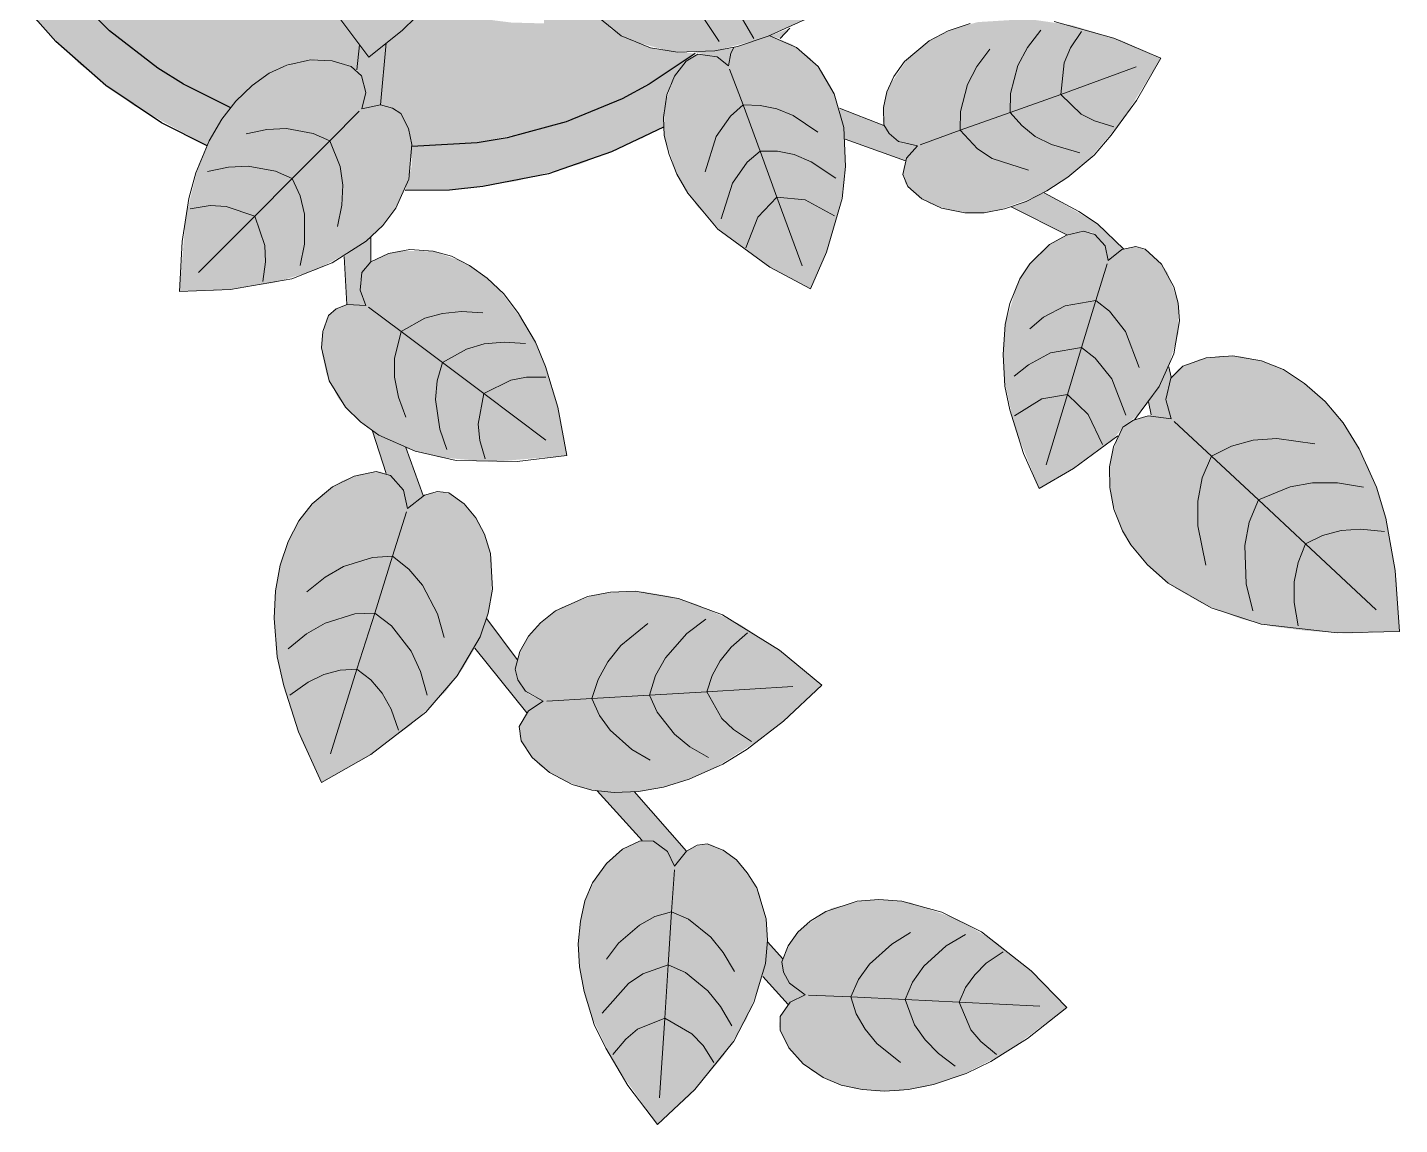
# Model space of a CAD drawing. Header units: centimetres. Extents: x 0 to 879, y -664 to 265.
# Drawn here: x 311.23 to 342.17, y -607.12 to -582.37 of the extents above; entities that cross this region are included whole.
import ezdxf

# ---------------------------------------------------------------- set-up
doc = ezdxf.new("R2010")
doc.units = ezdxf.units.CM
for name, color, linetype, lineweight, true_color in [('VEG-HOJAS', 117, 'Continuous', 18, 0x2e5e38), ('VEG-MACETA', 25, 'Continuous', 25, 0x745440), ('VEG-NERVIOS', 115, 'Continuous', 9, 0x528c5c)]:
    doc.layers.add(name, color=color, linetype=linetype, lineweight=lineweight, true_color=true_color)
doc.layers.add('VEG-RELLENO', color=253, linetype='Continuous', true_color=0x96c896)

# ---------------------------------------------------------------- blocks, each defined once
blk = doc.blocks.new('VEG_Pothos_colgante_PLANTA')
at = {"layer": 'VEG-RELLENO', "true_color": 0xe08e66}
h = blk.add_hatch(color=11, dxfattribs=at)
h.dxf.hatch_style = 1
h.paths.add_polyline_path([(10.89, -3.7), (10.31, -5.09), (9.96, -5.75), (8.99, -7.16), (8.43, -6.26), (8.98, -5.44), (9.32, -5.62), (9.45, -5.6), (9.55, -5.49), (9.53, -5.27), (9.2, -5.06), (9.7, -4.02), (10.08, -2.92), (11.1, -3.02)])
h.paths.add_polyline_path([(8.2, -8.06), (7.97, -8), (8.42, -7.83)])
h.paths.add_polyline_path([(5.09, -10.31), (3.7, -10.89), (2.24, -11.28), (0.75, -11.48), (-0.25, -11.49), (-0.11, -10.96), (-0.1, -10.5), (1.37, -10.41), (2.05, -10.3), (3.38, -9.94), (4.64, -9.42), (5.25, -9.09), (6.29, -8.4), (5.95, -8.72), (5.72, -9.11), (5.59, -9.58), (5.57, -10.06)])
h.paths.add_polyline_path([(-4.72, -10.48), (-6.39, -9.56), (-7.58, -8.65), (-8.65, -7.58), (-9.56, -6.39), (-9.96, -5.75), (-10.62, -4.4), (-10.89, -3.7), (-11.22, -2.51), (-10.89, -2.43), (-10.66, -2.31), (-10.53, -2.13), (-10.45, -1.89), (-10.32, -1.89), (-9.94, -3.38), (-9.7, -4.02), (-9.2, -5.06), (-9.53, -5.27), (-9.57, -5.39), (-9.54, -5.51), (-9.45, -5.6), (-9.32, -5.62), (-8.98, -5.44), (-8.33, -6.39), (-7.89, -6.92), (-6.92, -7.89), (-5.83, -8.73), (-5.25, -9.09), (-4.2, -9.62)])
h.paths.add_polyline_path([(-11.29, 2.15), (-11.11, 2.98), (-10.7, 4.2), (-9.87, 3.56), (-10.14, 2.72), (-10.37, 1.6)])
h.paths.add_polyline_path([(-8.59, 7.64), (-7.58, 8.65), (-6.39, 9.56), (-5.75, 9.96), (-4.53, 10.56), (-4.29, 10.18), (-4.08, 10.08), (-3.82, 10.05), (-3.75, 9.8), (-5.25, 9.09), (-6.39, 8.33), (-7.42, 7.42), (-8.41, 6.28), (-8.44, 6.91)])
h.paths.add_polyline_path([(0, 11.5), (1.5, 11.4), (2.98, 11.11), (3.7, 10.89), (5.09, 10.31), (5.87, 9.88), (6.12, 9.66), (5.7, 8.82), (4.64, 9.42), (3.38, 9.94), (2.05, 10.3), (1.37, 10.41), (0.22, 10.49), (0.21, 10.86), (0.06, 11.01), (-0.08, 11), (-0.19, 10.9), (-0.22, 10.49), (-0.51, 10.48)])
h.paths.add_polyline_path([(7.75, 8.49), (8.65, 7.58), (9.56, 6.39), (10.31, 5.09), (10.62, 4.4), (11.07, 3.12), (10.9, 2.39), (10.95, 1.76), (11.16, 1.23), (11.44, 0.89), (11.07, 0.8), (10.44, 1.08), (10.3, 2.05), (9.94, 3.38), (9.7, 4.02), (9.09, 5.25), (8.73, 5.83), (7.89, 6.92), (6.92, 7.89), (6.19, 8.47), (6.4, 8.88), (6.66, 8.67), (7.01, 8.53), (7.42, 8.47)])
at = {"layer": 'VEG-RELLENO', "true_color": 0x7a5e4a}
h = blk.add_hatch(color=35, dxfattribs=at)
h.dxf.hatch_style = 1
h.paths.add_polyline_path([(10.08, -2.92), (9.7, -4.02), (9.2, -5.06), (6.89, -3.73), (6.65, -2.95), (7.18, -2.69), (6.74, -1.78), (6.26, -1.01), (6.88, -0.78), (7.34, -0.41), (8.08, -0.35), (8, -0.68), (8, -1.01), (8.07, -1.34), (8.27, -1.77), (8.59, -2.17), (9.05, -2.52), (9.45, -2.72)])
h.paths.add_polyline_path([(8.98, -5.44), (8.43, -6.26), (7.81, -5.5), (7.15, -4.95), (7.04, -4.32)])
h.paths.add_polyline_path([(5.83, -8.73), (4.64, -9.42), (4.02, -9.7), (2.72, -10.14), (1.37, -10.41), (-0.1, -10.5), (-0.18, -10.09), (-0.3, -9.81), (-0.48, -9.66), (-0.81, -9.56), (-0.68, -8.16), (0.31, -7.26), (0.82, -7.46), (1.43, -7.61), (2.14, -7.7), (2.88, -7.72), (2.85, -6.96), (2.66, -5.92), (2.46, -5.35), (2.17, -4.79), (3.33, -5.18), (3.95, -6.04), (3.72, -6.29), (3.67, -6.51), (3.77, -7.01), (3.98, -7.41), (4.4, -7.86), (4.87, -8.12), (5.43, -8.31), (6.29, -8.4)])
h.paths.add_polyline_path([(-4.64, -9.42), (-5.83, -8.73), (-6.92, -7.89), (-7.89, -6.92), (-8.33, -6.39), (-8.98, -5.44), (-8.35, -5.07), (-8.24, -5.68), (-7.23, -5.42), (-5.88, -4.86), (-5.15, -4.35), (-4.69, -3.88), (-4.28, -3.22), (-4.1, -2.62), (-2.24, -1.55), (-2.7, -2.12), (-2.97, -2.77), (-3.11, -3.55), (-3.09, -4.38), (-2.9, -5.27), (-2.57, -6.15), (-1.88, -7.38), (-1.28, -8.2), (-1.34, -8.77), (-1.56, -8.65), (-1.9, -8.56), (-2.27, -8.53), (-2.65, -8.59), (-3.05, -8.71), (-3.44, -8.92), (-3.82, -9.22), (-4.2, -9.62)])
h.paths.add_polyline_path([(-9.2, -5.06), (-9.94, -3.38), (-10.32, -1.89), (-7.96, -1.75), (-8.21, -2.36), (-8.37, -3.05), (-8.43, -3.77), (-8.4, -4.6)])
h.paths.add_polyline_path([(-10.3, 2.05), (-9.87, 3.56), (-9.03, 3), (-9.43, 2.69), (-9.73, 2.35), (-10.26, 1.5), (-10.37, 1.6)])
h.paths.add_polyline_path([(-9.63, 4.17), (-9.2, 4.44), (-8.87, 4.81), (-8.55, 5.44), (-8.41, 6.28), (-7.42, 7.42), (-6.92, 7.89), (-5.83, 8.73), (-4.64, 9.42), (-3.75, 9.8), (-3.05, 7.59), (-3.52, 7.65), (-4.14, 7.66), (-5.49, 7.38), (-6.21, 7.12), (-6.04, 6.72), (-5.69, 6.04), (-5.25, 5.36), (-4.83, 4.9), (-4.36, 4.52), (-3.75, 4.21), (-3.03, 4.08), (-2.39, 4.19), (-2.13, 4.33), (-1.85, 4.56), (-1.33, 3.28), (-1.14, 3.15), (-0.91, 3.19), (-0.79, 3.35), (-0.79, 3.53), (-1.57, 5.45), (-1.42, 5.58), (-1.34, 5.74), (-1.35, 6.07), (-1.42, 6.35), (-1.61, 6.71), (-1.83, 6.97), (-2.32, 7.32), (-2.95, 9.23), (-2.37, 9.2), (-1.75, 9.38), (-1.13, 9.77), (-0.51, 10.48), (-0.22, 10.49), (-0.22, 1.17), (-0.6, 1.04), (-0.85, 0.85), (-1.04, 0.6), (-1.16, 0.31), (-1.2, 0), (-1.12, -0.39), (-4.09, -2.11), (-4.21, -1.63), (-4.41, -1.27), (-3.11, -1.07), (-2.99, -0.95), (-2.96, -0.8), (-3, -0.66), (-3.1, -0.56), (-3.3, -0.52), (-5.34, -0.8), (-5.47, -0.56), (-5.64, -0.44), (-6.23, -0.39), (-6.89, -0.61), (-7.22, -0.82), (-7.5, -1.09), (-9.54, -1.27), (-9.33, -0.67), (-8.58, -0.64), (-7.95, -0.51), (-7.38, -0.3), (-6.8, 0.08), (-6.45, 0.45), (-6.22, 0.86), (-6.1, 1.26), (-6.11, 1.72), (-4.91, 1.28), (-4.67, 1.37), (-4.59, 1.58), (-4.64, 1.75), (-4.75, 1.84), (-6.76, 2.59), (-6.85, 2.94), (-7.2, 3.19), (-7.71, 3.33), (-8.36, 3.3), (-9.36, 3.93)])
h.paths.add_polyline_path([(0.22, 10.49), (2.05, 10.3), (3.38, 9.94), (4.64, 9.42), (5.7, 8.82), (4.88, 7.37), (4.63, 7.86), (4.34, 8.26), (3.6, 9.01), (2.38, 9.76), (1.45, 10.17), (1.18, 9.3), (0.99, 8.26), (0.95, 7.52), (1.02, 6.8), (1.19, 6.16), (1.55, 5.47), (1.92, 5.05), (2.44, 4.72), (1.58, 4.25), (0.98, 3.73), (0.58, 3.14), (0.34, 2.52), (0.28, 1.9), (0.41, 1.29), (0.61, 1.09), (0.91, 0.94), (1.45, 0.93), (1.26, 0.49), (1.28, -0.05), (1.21, -0.45), (1.12, -0.39), (1.2, 0), (1.16, 0.31), (1.04, 0.6), (0.85, 0.85), (0.6, 1.04), (0.22, 1.17)])
h.paths.add_polyline_path([(6.19, 8.47), (7.42, 7.42), (7.89, 6.92), (8.73, 5.83), (9.09, 5.25), (9.7, 4.02), (10.14, 2.72), (10.44, 1.08), (9.82, 1.16), (9.17, 1.02), (8.73, 0.7), (8.66, 0.32), (7.82, 0.22), (8.09, 0.8), (8.29, 1.47), (8.4, 2.41), (8.41, 3.3), (8.38, 3.8), (7.32, 3.71), (7.53, 4.83), (6.34, 5.06), (4.59, 5.16), (4.81, 5.39), (5, 5.78), (5.08, 6.55)])
h.paths.add_polyline_path([(0.86, -0.97), (0.06, -1.35), (-0.21, -1.7), (-0.36, -1.34), (-0.64, -1.09), (-0.97, -0.95), (-1.28, -0.99), (-0.9, -0.78), (-0.6, -1.04), (-0.31, -1.16), (0, -1.2), (0.31, -1.16), (0.6, -1.04), (0.9, -0.78), (0.99, -0.83)])
h.paths.add_polyline_path([(0.49, 0.49), (0.68, 0.18), (0.68, -0.14), (0.22, 0.13), (0.22, 0.66)])
h.paths.add_polyline_path([(-0.49, 0.49), (-0.22, 0.66), (-0.22, 0.13), (-0.68, -0.14), (-0.68, 0.18)])
h.paths.add_polyline_path([(-0.18, -0.68), (-0.46, -0.52), (0, -0.25), (0.46, -0.52), (0.18, -0.68)])
at = {"layer": 'VEG-RELLENO', "true_color": 0x73ac6b}
h = blk.add_hatch(color=73, dxfattribs=at)
h.dxf.hatch_style = 1
h.paths.add_polyline_path([(-1.07, -8.48), (-1.77, -7.55), (-2.23, -6.8), (-2.57, -6.15), (-2.83, -5.49), (-3.05, -4.6), (-3.12, -3.96), (-3.09, -3.35), (-2.97, -2.77), (-2.7, -2.12), (-2.29, -1.6), (-1.28, -0.99), (-0.97, -0.95), (-0.64, -1.09), (-0.36, -1.34), (-0.21, -1.7), (0.12, -1.31), (0.5, -1.16), (0.77, -1.18), (1.2, -1.44), (1.52, -1.74), (1.77, -2.11), (1.98, -2.56), (2.07, -2.88), (2.13, -3.42), (2.1, -4), (1.98, -4.6), (1.75, -5.21), (1.45, -5.82), (1.07, -6.4), (0.6, -6.96), (-0.18, -7.75)])
h.paths.add_polyline_path([(0.48, -3.35), (0.05, -4.14), (-0.24, -4.97), (-0.44, -5.83), (-0.49, -6.73), (-0.06, -5.94), (0.23, -5.11), (0.42, -4.25)], flags=0)
at = {"layer": 'VEG-RELLENO', "true_color": 0x63975c}
h = blk.add_hatch(color=83, dxfattribs=at)
h.dxf.hatch_style = 1
h.paths.add_polyline_path([(9.15, -7.46), (7.77, -8.07), (6.73, -8.34), (5.73, -8.35), (4.87, -8.12), (4.51, -7.93), (4.21, -7.69), (3.92, -7.31), (3.74, -6.91), (3.67, -6.51), (3.75, -6.23), (4.02, -5.99), (4.34, -5.91), (4.12, -5.66), (4.05, -5.3), (5.09, -5.34), (6.18, -5.28), (7.18, -5.12), (7.15, -4.95), (7.93, -5.62), (8.66, -6.59)])
h.paths.add_polyline_path([(5.49, -6.07), (6.15, -6.19), (6.8, -6.21), (7.45, -6.16), (8.09, -6), (7.44, -5.87), (6.79, -5.85), (6.14, -5.9)], flags=0)
at = {"layer": 'VEG-RELLENO', "true_color": 0x87a96a}
h = blk.add_hatch(color=63, dxfattribs=at)
h.dxf.hatch_style = 1
h.paths.add_polyline_path([(7.15, -8.28), (7.04, -8.68), (6.78, -8.47), (6.26, -8.37)])
h.paths.add_polyline_path([(9.54, -9.63), (10.54, -10.02), (10.66, -10.2), (10.92, -10.41), (11.3, -10.48), (11.03, -10.82), (9.67, -10.33)])
h.paths.add_polyline_path([(14.16, -11.54), (15.36, -12.24), (15.95, -12.81), (15.6, -13.07), (15.53, -12.74), (15.25, -12.44), (15.04, -12.41), (14.67, -12.49), (13.41, -11.86)])
h.paths.add_polyline_path([(17.02, -15.7), (16.9, -16.2), (17.02, -16.64), (16.57, -16.55), (16.51, -16.26), (16.97, -15.47)])
h.paths.add_polyline_path([(3.95, -6.04), (3.62, -5.59), (3.33, -5.18), (4.05, -5.3), (4.12, -5.66), (4.34, -5.91)])
at = {"layer": 'VEG-RELLENO', "true_color": 0x689d60}
h = blk.add_hatch(color=83, dxfattribs=at)
h.dxf.hatch_style = 1
h.paths.add_polyline_path([(16.79, -8.5), (15.92, -9.91), (15.14, -10.82), (14.53, -11.3), (14.06, -11.59), (13.1, -11.94), (12.65, -12), (12.09, -11.95), (11.61, -11.8), (11.31, -11.62), (11.03, -11.34), (10.97, -11.13), (11.05, -10.76), (11.3, -10.48), (10.87, -10.38), (10.61, -10.14), (10.52, -9.93), (10.55, -9.5), (10.66, -9.14), (11.1, -8.48), (11.7, -8.03), (12.15, -7.83), (12.66, -7.69), (13.79, -7.62), (14.78, -7.76), (15.89, -8.1)])
h.paths.add_polyline_path([(12.5, -9.92), (13.26, -9.78), (13.97, -9.53), (14.65, -9.19), (15.27, -8.74), (14.52, -8.88), (13.81, -9.14), (13.13, -9.47)], flags=0)
at = {"layer": 'VEG-RELLENO', "true_color": 0x65995d}
h = blk.add_hatch(color=83, dxfattribs=at)
h.dxf.hatch_style = 1
h.paths.add_polyline_path([(8.89, -13.71), (7.97, -13.22), (6.94, -12.48), (6.32, -11.83), (5.87, -11.12), (5.59, -10.25), (5.59, -9.58), (5.82, -8.91), (6.01, -8.64), (6.28, -8.43), (6.48, -8.4), (6.73, -8.45), (7.04, -8.68), (7.09, -8.39), (7.16, -8.26), (7.97, -8), (8.04, -8.02), (8.47, -8.19), (8.87, -8.49), (9.14, -8.79), (9.36, -9.17), (9.57, -9.76), (9.66, -10.24), (9.68, -10.95), (9.63, -11.49), (9.3, -12.73)])
h.paths.add_polyline_path([(8.04, -9.61), (7.91, -10.3), (7.88, -10.99), (7.94, -11.68), (8.11, -12.37), (8.25, -11.67), (8.27, -10.98), (8.21, -10.3)], flags=0)
at = {"layer": 'VEG-RELLENO', "true_color": 0x87a96a}
h = blk.add_hatch(color=63, dxfattribs=at)
h.dxf.hatch_style = 1
h.paths.add_polyline_path([(-0.68, -8.16), (-0.81, -9.56), (-1.23, -9.65), (-1.14, -9.28), (-1.21, -8.96), (-1.34, -8.77), (-1.28, -8.2), (-1.07, -8.48)])
h.paths.add_polyline_path([(-1.03, -12.54), (-1.03, -13.1), (-1.2, -13.28), (-1.27, -13.55), (-1.26, -13.79), (-1.14, -14.08), (-1.57, -14.06), (-1.63, -12.98)])
h.paths.add_polyline_path([(-0.24, -17.29), (0.15, -18.37), (-0.2, -18.66), (-0.29, -18.25), (-0.52, -17.97), (-0.68, -17.87), (-0.99, -16.92)])
h.paths.add_polyline_path([(1.59, -21.15), (2.27, -22.07), (2.24, -22.38), (2.37, -22.66), (2.55, -22.86), (2.86, -23.01), (2.49, -23.27), (1.32, -21.81)])
h.paths.add_polyline_path([(4.91, -25.05), (6.09, -26.39), (5.82, -26.73), (5.62, -26.36), (5.35, -26.17), (5.09, -26.15), (4.08, -25.03)])
h.paths.add_polyline_path([(7.92, -28.44), (8.26, -28.82), (8.26, -29.05), (8.41, -29.37), (8.77, -29.63), (8.38, -29.85), (7.81, -29.22)])
at = {"layer": 'VEG-RELLENO', "true_color": 0x63975c}
h = blk.add_hatch(color=83, dxfattribs=at)
h.dxf.hatch_style = 1
h.paths.add_polyline_path([(-5.34, -13.77), (-5.2, -12.08), (-4.91, -10.9), (-4.58, -10.2), (-4.29, -9.74), (-3.95, -9.34), (-3.57, -9.01), (-3.19, -8.77), (-2.65, -8.59), (-2.15, -8.53), (-1.78, -8.58), (-1.39, -8.73), (-1.24, -8.9), (-1.14, -9.28), (-1.23, -9.65), (-0.81, -9.56), (-0.48, -9.66), (-0.3, -9.81), (-0.14, -10.21), (-0.09, -10.58), (-0.21, -11.36), (-0.55, -12.02), (-0.88, -12.4), (-1.27, -12.74), (-2.26, -13.28), (-3.21, -13.57), (-4.35, -13.74)])
h.paths.add_polyline_path([(-2.2, -10.54), (-2.81, -11.01), (-3.33, -11.56), (-3.77, -12.16), (-4.13, -12.84), (-3.52, -12.37), (-3, -11.83), (-2.56, -11.22)], flags=0)
at = {"layer": 'VEG-RELLENO', "true_color": 0xced696}
h = blk.add_hatch(color=71, dxfattribs=at)
h.dxf.hatch_style = 1
h.paths.add_polyline_path([(12.5, -9.92), (13.13, -9.47), (13.81, -9.14), (14.52, -8.88), (15.27, -8.74), (14.65, -9.19), (13.97, -9.53), (13.26, -9.78)])
h = blk.add_hatch(color=71, dxfattribs=at)
h.dxf.hatch_style = 1
h.paths.add_polyline_path([(8.11, -9.79), (8.27, -10.98), (8.25, -11.67), (8.11, -12.37), (7.94, -11.68), (7.88, -10.99), (7.91, -10.3), (8.04, -9.61)])
h = blk.add_hatch(color=71, dxfattribs=at)
h.dxf.hatch_style = 1
h.paths.add_polyline_path([(-2.2, -10.54), (-2.56, -11.22), (-3, -11.83), (-3.52, -12.37), (-4.13, -12.84), (-3.77, -12.16), (-3.33, -11.56), (-2.81, -11.01)])
at = {"layer": 'VEG-RELLENO', "true_color": 0x5e8f57}
h = blk.add_hatch(color=83, dxfattribs=at)
h.dxf.hatch_style = 1
h.paths.add_polyline_path([(14.04, -18.21), (13.48, -16.79), (13.25, -15.72), (13.23, -15.01), (13.28, -14.51), (13.55, -13.61), (13.75, -13.25), (14.09, -12.86), (14.46, -12.59), (14.76, -12.46), (15.12, -12.41), (15.3, -12.48), (15.53, -12.74), (15.6, -13.07), (15.91, -12.82), (16.22, -12.75), (16.43, -12.81), (16.73, -13.06), (16.94, -13.34), (17.18, -14.03), (17.18, -14.72), (16.91, -15.61), (16.34, -16.49), (15.93, -16.83), (15.68, -17.14), (14.82, -17.76)])
h.paths.add_polyline_path([(15.3, -14.26), (14.82, -14.78), (14.44, -15.36), (14.12, -15.97), (13.91, -16.65), (14.39, -16.13), (14.77, -15.55), (15.09, -14.93)], flags=0)
at = {"layer": 'VEG-RELLENO', "true_color": 0x6aa062}
h = blk.add_hatch(color=83, dxfattribs=at)
h.dxf.hatch_style = 1
h.paths.add_polyline_path([(3.39, -17.47), (1.71, -17.61), (0.52, -17.51), (-0.21, -17.31), (-0.7, -17.09), (-1.13, -16.82), (-1.49, -16.5), (-1.77, -16.16), (-2.02, -15.65), (-2.13, -15.16), (-2.12, -14.79), (-2.02, -14.38), (-1.87, -14.2), (-1.5, -14.04), (-1.14, -14.08), (-1.28, -13.68), (-1.23, -13.34), (-1.1, -13.16), (-0.74, -12.95), (-0.39, -12.85), (0.38, -12.86), (1.06, -13.1), (1.47, -13.36), (1.85, -13.7), (2.51, -14.58), (2.77, -15.08), (2.98, -15.65), (3.23, -16.53)])
h.paths.add_polyline_path([(0.08, -14.6), (0.52, -15.2), (1.03, -15.72), (1.61, -16.17), (2.26, -16.53), (1.82, -15.92), (1.31, -15.41), (0.73, -14.96)], flags=0)
at = {"layer": 'VEG-RELLENO', "true_color": 0xced696}
h = blk.add_hatch(color=71, dxfattribs=at)
h.dxf.hatch_style = 1
h.paths.add_polyline_path([(15.27, -14.45), (14.77, -15.55), (14.39, -16.13), (13.91, -16.65), (14.12, -15.97), (14.44, -15.36), (14.82, -14.78), (15.3, -14.26)])
h = blk.add_hatch(color=71, dxfattribs=at)
h.dxf.hatch_style = 1
h.paths.add_polyline_path([(0.08, -14.6), (0.73, -14.96), (1.31, -15.41), (1.82, -15.92), (2.26, -16.53), (1.61, -16.17), (1.03, -15.72), (0.52, -15.2)])
at = {"layer": 'VEG-RELLENO', "true_color": 0x6ca565}
h = blk.add_hatch(color=83, dxfattribs=at)
h.dxf.hatch_style = 1
h.paths.add_polyline_path([(22.17, -21.44), (20.96, -21.48), (20.06, -21.42), (19.29, -21.32), (18.59, -21.15), (17.71, -20.8), (17.13, -20.47), (16.63, -20.08), (16.22, -19.63), (15.92, -19.17), (15.69, -18.51), (15.62, -17.88), (15.69, -17.42), (15.87, -16.92), (16.08, -16.71), (16.57, -16.55), (17.02, -16.64), (16.9, -16.13), (17.01, -15.72), (17.19, -15.51), (17.66, -15.3), (18.11, -15.22), (18.57, -15.23), (19.06, -15.33), (19.39, -15.45), (19.87, -15.72), (20.34, -16.1), (20.77, -16.56), (21.15, -17.11), (21.47, -17.74), (21.73, -18.4), (21.91, -19.13), (22.1, -20.26)])
h.paths.add_polyline_path([(18.63, -17.26), (18.92, -18.15), (19.35, -18.95), (19.86, -19.7), (20.5, -20.37), (20.2, -19.49), (19.78, -18.69), (19.27, -17.94)], flags=0)
at = {"layer": 'VEG-RELLENO', "true_color": 0xced696}
h = blk.add_hatch(color=71, dxfattribs=at)
h.dxf.hatch_style = 1
h.paths.add_polyline_path([(18.63, -17.26), (19.27, -17.94), (19.78, -18.69), (20.2, -19.49), (20.5, -20.37), (19.86, -19.7), (19.35, -18.95), (18.92, -18.15)])
at = {"layer": 'VEG-RELLENO', "true_color": 0x6aa162}
h = blk.add_hatch(color=83, dxfattribs=at)
h.dxf.hatch_style = 1
h.paths.add_polyline_path([(-2.14, -24.84), (-2.6, -23.87), (-2.86, -23.1), (-3.05, -22.44), (-3.17, -21.79), (-3.2, -20.93), (-3.15, -20.32), (-3.02, -19.76), (-2.81, -19.24), (-2.56, -18.8), (-2.12, -18.34), (-1.66, -18.03), (-1.27, -17.89), (-0.82, -17.83), (-0.58, -17.92), (-0.29, -18.25), (-0.2, -18.66), (0.18, -18.36), (0.56, -18.28), (0.81, -18.35), (1.17, -18.66), (1.42, -18.99), (1.59, -19.38), (1.7, -19.83), (1.7, -20.66), (1.57, -21.2), (1.36, -21.74), (1.05, -22.27), (0.66, -22.79), (-0.14, -23.56), (-1.18, -24.31)])
h.paths.add_polyline_path([(-0.66, -20.06), (-1.22, -20.7), (-1.67, -21.41), (-2.03, -22.16), (-2.27, -22.98), (-1.7, -22.34), (-1.26, -21.63), (-0.9, -20.88)], flags=0)
at = {"layer": 'VEG-RELLENO', "true_color": 0xced696}
h = blk.add_hatch(color=71, dxfattribs=at)
h.dxf.hatch_style = 1
h.paths.add_polyline_path([(-0.66, -20.06), (-0.9, -20.88), (-1.26, -21.63), (-1.7, -22.34), (-2.27, -22.98), (-2.03, -22.16), (-1.67, -21.41), (-1.22, -20.7)])
at = {"layer": 'VEG-RELLENO', "true_color": 0x61935a}
h = blk.add_hatch(color=83, dxfattribs=at)
h.dxf.hatch_style = 1
h.paths.add_polyline_path([(9.14, -22.65), (8.41, -23.35), (7.81, -23.83), (6.72, -24.52), (5.95, -24.84), (5.38, -24.99), (4.82, -25.06), (4.28, -25.06), (3.8, -24.98), (3.24, -24.76), (2.79, -24.47), (2.53, -24.18), (2.33, -23.81), (2.32, -23.58), (2.53, -23.23), (2.86, -23.01), (2.46, -22.78), (2.26, -22.46), (2.23, -22.21), (2.39, -21.77), (2.61, -21.43), (2.9, -21.15), (3.27, -20.89), (4.02, -20.61), (4.56, -20.54), (5.12, -20.54), (5.71, -20.64), (6.31, -20.82), (7.29, -21.27), (8.33, -21.96)])
h.paths.add_polyline_path([(4.28, -22.76), (5.1, -22.82), (5.91, -22.75), (6.71, -22.59), (7.49, -22.3), (6.66, -22.24), (5.85, -22.3), (5.05, -22.46)], flags=0)
at = {"layer": 'VEG-RELLENO', "true_color": 0xced696}
h = blk.add_hatch(color=71, dxfattribs=at)
h.dxf.hatch_style = 1
h.paths.add_polyline_path([(4.28, -22.76), (5.05, -22.46), (5.85, -22.3), (6.66, -22.24), (7.49, -22.3), (6.71, -22.59), (5.91, -22.75), (5.1, -22.82)])
at = {"layer": 'VEG-RELLENO', "true_color": 0x5f9058}
h = blk.add_hatch(color=83, dxfattribs=at)
h.dxf.hatch_style = 1
h.paths.add_polyline_path([(5.44, -32.56), (4.47, -31.2), (3.95, -30.12), (3.74, -29.37), (3.66, -28.83), (3.66, -28.3), (3.72, -27.81), (3.85, -27.37), (4.12, -26.87), (4.46, -26.5), (4.75, -26.29), (5.13, -26.14), (5.35, -26.17), (5.66, -26.4), (5.82, -26.73), (6.09, -26.39), (6.4, -26.24), (6.64, -26.24), (7.02, -26.44), (7.31, -26.68), (7.74, -27.35), (7.91, -28.08), (7.91, -28.58), (7.84, -29.1), (7.45, -30.17), (6.92, -31.02), (6.17, -31.9)])
h.paths.add_polyline_path([(5.91, -28.07), (5.59, -28.77), (5.39, -29.5), (5.28, -30.24), (5.29, -31.02), (5.61, -30.31), (5.8, -29.58), (5.92, -28.84)], flags=0)
at = {"layer": 'VEG-RELLENO', "true_color": 0x6ba364}
h = blk.add_hatch(color=83, dxfattribs=at)
h.dxf.hatch_style = 1
h.paths.add_polyline_path([(14.67, -29.92), (13.31, -30.93), (12.22, -31.48), (11.47, -31.71), (10.92, -31.8), (10.39, -31.81), (9.88, -31.75), (9.44, -31.62), (8.93, -31.36), (8.55, -31.02), (8.33, -30.72), (8.18, -30.35), (8.2, -30.12), (8.43, -29.8), (8.77, -29.63), (8.41, -29.37), (8.26, -29.05), (8.26, -28.81), (8.45, -28.43), (8.69, -28.13), (9.36, -27.68), (10.1, -27.5), (10.6, -27.49), (11.13, -27.55), (12.21, -27.93), (13.08, -28.45), (13.98, -29.2)])
h.paths.add_polyline_path([(10.14, -28.92), (10.92, -29.04), (11.68, -29.04), (12.44, -28.95), (13.19, -28.74), (12.42, -28.62), (11.65, -28.62), (10.9, -28.7)], flags=0)
at = {"layer": 'VEG-RELLENO', "true_color": 0xced696}
h = blk.add_hatch(color=71, dxfattribs=at)
h.dxf.hatch_style = 1
h.paths.add_polyline_path([(5.91, -28.07), (5.92, -28.84), (5.8, -29.58), (5.61, -30.31), (5.29, -31.02), (5.28, -30.24), (5.39, -29.5), (5.59, -28.77)])
h = blk.add_hatch(color=71, dxfattribs=at)
h.dxf.hatch_style = 1
h.paths.add_polyline_path([(10.14, -28.92), (10.9, -28.7), (11.65, -28.62), (12.42, -28.62), (13.19, -28.74), (12.44, -28.95), (11.68, -29.04), (10.92, -29.04)])
at = {"layer": 'VEG-HOJAS'}
for points in [[(0.27, -7.3), (-0.31, -7.87), (-1.07, -8.48), (-1.77, -7.55)], [(7.15, -4.95), (7.69, -5.38), (8.16, -5.9), (8.74, -6.71), (9.15, -7.46), (7.93, -8.01), (7.24, -8.24), (6.73, -8.34), (5.89, -8.37), (5.28, -8.27), (4.62, -8), (4.13, -7.6), (3.81, -7.12), (3.67, -6.51), (3.72, -6.29), (3.88, -6.09), (4.06, -5.97), (4.34, -5.91), (4.12, -5.66), (4.05, -5.3)], [(14.38, -7.68), (15.73, -8.05), (16.79, -8.5), (16.24, -9.46), (15.67, -10.24), (15.28, -10.69), (14.69, -11.19), (14.22, -11.5), (13.75, -11.74), (13.26, -11.9), (12.8, -11.99), (12.37, -11.99), (11.84, -11.89), (11.4, -11.68), (11.08, -11.4), (10.97, -11.13), (11.05, -10.76), (11.3, -10.48), (10.87, -10.38), (10.66, -10.2), (10.54, -10.01), (10.53, -9.62), (10.61, -9.26), (10.77, -8.92), (11.01, -8.58), (11.56, -8.11), (11.99, -7.89), (12.49, -7.72)], [(7.97, -8), (8.57, -8.26), (9.06, -8.69), (9.42, -9.31), (9.64, -10.07), (9.68, -10.95), (9.6, -11.67), (9.25, -12.88), (8.89, -13.71), (7.97, -13.22), (6.8, -12.36), (6.12, -11.55), (5.87, -11.12), (5.7, -10.68), (5.59, -10.25), (5.57, -9.84), (5.65, -9.33), (5.82, -8.91), (6.08, -8.57), (6.35, -8.41), (6.78, -8.47), (7.04, -8.68), (7.09, -8.39), (7.16, -8.26)], [(-1.34, -8.77), (-1.28, -8.2)], [(-0.68, -8.16), (-0.81, -9.56)], [(9.54, -9.63), (10.54, -10.02)], [(11.03, -10.82), (9.67, -10.33)], [(14.16, -11.54), (14.94, -11.96), (15.36, -12.24), (15.95, -12.81)], [(14.67, -12.49), (13.41, -11.86)], [(-1.03, -12.54), (-1.03, -13.1)], [(15.82, -17.02), (14.82, -17.76), (14.04, -18.21), (13.69, -17.42), (13.38, -16.44), (13.27, -15.9), (13.23, -15.19), (13.28, -14.51), (13.38, -14.04), (13.61, -13.48), (13.83, -13.14), (14.28, -12.71), (14.66, -12.5), (15.04, -12.41), (15.3, -12.48), (15.53, -12.74), (15.6, -13.07), (15.91, -12.82), (16.22, -12.75), (16.43, -12.81), (16.8, -13.15), (17.08, -13.66), (17.18, -14.03), (17.21, -14.43), (17.08, -15.17), (16.75, -15.91), (16.19, -16.66)], [(-1.57, -14.06), (-1.63, -12.98)], [(16.97, -15.47), (17.02, -15.7)], [(16.57, -16.55), (16.51, -16.26)], [(-0.68, -17.87), (-0.99, -16.92)], [(-0.24, -17.29), (0.15, -18.37)], [(1.59, -21.15), (2.27, -22.07)], [(2.49, -23.27), (1.32, -21.81)], [(5.09, -26.15), (4.08, -25.03)], [(4.91, -25.05), (6.09, -26.39)], [(7.92, -28.44), (8.26, -28.82)], [(8.38, -29.85), (7.81, -29.22)]]:
    blk.add_lwpolyline(points, dxfattribs=at)
for points in [[(-5.34, -13.77), (-5.28, -12.64), (-5.13, -11.67), (-4.97, -11.09), (-4.67, -10.37), (-4.39, -9.88), (-4.07, -9.47), (-3.7, -9.12), (-3.32, -8.84), (-2.92, -8.66), (-2.39, -8.54), (-1.9, -8.56), (-1.47, -8.69), (-1.24, -8.9), (-1.14, -9.28), (-1.23, -9.65), (-0.81, -9.56), (-0.54, -9.63), (-0.35, -9.75), (-0.18, -10.09), (-0.1, -10.45), (-0.17, -11.23), (-0.46, -11.89), (-0.76, -12.28), (-1.13, -12.63), (-1.9, -13.12), (-2.81, -13.48), (-4.19, -13.72)], [(3.39, -17.47), (2.27, -17.6), (0.9, -17.58), (-0.03, -17.37), (-0.85, -17.01), (-1.26, -16.71), (-1.6, -16.38), (-1.97, -15.78), (-2.14, -15.04), (-2.11, -14.67), (-1.98, -14.31), (-1.81, -14.16), (-1.56, -14.06), (-1.14, -14.08), (-1.27, -13.74), (-1.23, -13.34), (-1.03, -13.1), (-0.63, -12.91), (-0.15, -12.82), (0.38, -12.86), (0.79, -12.97), (1.2, -13.18), (1.6, -13.47), (1.97, -13.82), (2.3, -14.26), (2.69, -14.91), (2.91, -15.46), (3.19, -16.38)], [(22.17, -21.44), (20.76, -21.47), (19.05, -21.27), (17.92, -20.9), (16.95, -20.35), (16.49, -19.93), (16.11, -19.48), (15.92, -19.17), (15.73, -18.68), (15.64, -18.19), (15.63, -17.72), (15.72, -17.27), (15.93, -16.83), (16.17, -16.67), (16.5, -16.57), (17.02, -16.64), (16.9, -16.2), (17.01, -15.72), (17.28, -15.45), (17.81, -15.26), (18.41, -15.22), (19.06, -15.33), (19.55, -15.53), (20.03, -15.84), (20.49, -16.25), (20.9, -16.73), (21.26, -17.32), (21.65, -18.18), (21.86, -18.88), (22.07, -20.06)], [(-2.14, -24.84), (-2.66, -23.7), (-2.99, -22.66), (-3.14, -22.01), (-3.21, -21.14), (-3.18, -20.52), (-3.07, -19.94), (-2.89, -19.41), (-2.65, -18.94), (-2.35, -18.56), (-1.89, -18.17), (-1.4, -17.93), (-0.91, -17.83), (-0.58, -17.92), (-0.29, -18.25), (-0.2, -18.66), (0.18, -18.36), (0.48, -18.28), (0.73, -18.31), (1.08, -18.56), (1.34, -18.87), (1.54, -19.24), (1.67, -19.68), (1.72, -20.48), (1.62, -21.02), (1.44, -21.56), (0.92, -22.44), (0.21, -23.26), (-1.03, -24.21)], [(9.14, -22.65), (8.28, -23.46), (7.46, -24.09), (6.91, -24.43), (6.15, -24.77), (5.57, -24.95), (5.01, -25.05), (4.46, -25.07), (3.96, -25.02), (3.51, -24.89), (3, -24.62), (2.61, -24.28), (2.36, -23.9), (2.32, -23.58), (2.53, -23.23), (2.86, -23.01), (2.46, -22.78), (2.29, -22.53), (2.23, -22.29), (2.33, -21.89), (2.53, -21.54), (2.8, -21.24), (3.14, -20.97), (3.86, -20.65), (4.38, -20.55), (4.93, -20.53), (5.91, -20.69), (6.9, -21.06), (8.19, -21.86)], [(5.44, -32.56), (4.77, -31.68), (4.27, -30.84), (4.01, -30.3), (3.78, -29.56), (3.68, -29), (3.65, -28.48), (3.7, -27.97), (3.8, -27.51), (3.97, -27.11), (4.29, -26.67), (4.65, -26.35), (5.05, -26.16), (5.35, -26.17), (5.66, -26.4), (5.82, -26.73), (6.09, -26.39), (6.33, -26.26), (6.56, -26.23), (6.92, -26.37), (7.22, -26.59), (7.46, -26.88), (7.68, -27.22), (7.89, -27.92), (7.92, -28.41), (7.87, -28.93), (7.61, -29.81), (7.16, -30.68), (6.28, -31.77)], [(14.67, -29.92), (13.78, -30.62), (12.95, -31.14), (12.4, -31.41), (11.66, -31.66), (11.1, -31.77), (10.56, -31.81), (10.05, -31.77), (9.58, -31.67), (9.17, -31.5), (8.72, -31.19), (8.4, -30.83), (8.2, -30.43), (8.2, -30.12), (8.43, -29.8), (8.77, -29.63), (8.41, -29.37), (8.28, -29.12), (8.24, -28.89), (8.38, -28.53), (8.6, -28.22), (8.88, -27.97), (9.23, -27.75), (9.94, -27.52), (10.43, -27.48), (10.95, -27.52), (11.85, -27.77), (12.74, -28.21), (13.86, -29.09)]]:
    blk.add_lwpolyline(points, close=True, dxfattribs=at)
at = {"layer": 'VEG-MACETA'}
for points in [[(-4.72, -10.48), (-5.75, -9.96), (-7, -9.12), (-8.13, -8.13), (-9.12, -7), (-9.96, -5.75), (-10.31, -5.09), (-10.89, -3.7), (-11.22, -2.51)], [(-4.2, -9.62), (-5.25, -9.09), (-5.83, -8.73), (-6.92, -7.89), (-7.89, -6.92), (-8.33, -6.39), (-8.98, -5.44)], [(8.42, -7.83), (8.2, -8.06)], [(6.29, -8.4), (5.25, -9.09), (4.64, -9.42), (3.38, -9.94), (2.05, -10.3), (1.37, -10.41), (-0.1, -10.5)], [(5.57, -10.06), (4.4, -10.62), (2.98, -11.11), (1.5, -11.4), (0.75, -11.48), (-0.25, -11.49)]]:
    blk.add_lwpolyline(points, dxfattribs=at)
at = {"layer": 'VEG-NERVIOS'}
for points in [[(6.17, -6.5), (6.19, -6.88), (6.36, -7.43), (6.83, -8.13)], [(7.16, -6.82), (7.25, -7.44), (7.61, -8.06)], [(13.39, -9.73), (13.4, -9.3), (13.56, -8.67), (13.78, -8.26), (14.08, -7.87)], [(14.53, -9.32), (14.61, -8.61), (14.75, -8.27), (15, -7.9)], [(12.26, -10.13), (12.27, -9.71), (12.43, -9.1), (12.64, -8.69), (12.93, -8.3)], [(7.06, -8.75), (7.37, -9.56)], [(14.53, -9.32), (16.23, -8.7)], [(7.37, -9.56), (7.08, -9.81), (6.76, -10.27), (6.51, -11.07)], [(7.37, -9.56), (7.75, -9.57), (8.13, -9.65), (8.5, -9.8), (9.05, -10.17)], [(7.37, -9.56), (7.75, -10.6)], [(13.39, -9.73), (14.53, -9.32)], [(14.53, -9.32), (14.99, -9.77), (15.29, -9.92), (15.73, -10.05)], [(-1.29, -9.7), (-1.95, -10.37)], [(12.26, -10.13), (13.39, -9.73)], [(13.39, -9.73), (13.65, -10.02), (13.95, -10.27), (14.32, -10.45), (14.96, -10.64)], [(-1.95, -10.37), (-2.33, -10.2), (-2.93, -10.09), (-3.37, -10.11), (-3.84, -10.21)], [(11.36, -10.46), (12.26, -10.13)], [(12.26, -10.13), (12.65, -10.55), (12.98, -10.77), (13.8, -11.03)], [(-1.95, -10.37), (-2.8, -11.22)], [(-1.95, -10.37), (-1.72, -10.95), (-1.66, -11.37), (-1.68, -11.82), (-1.78, -12.3)], [(7.75, -10.6), (7.46, -10.85), (7.13, -11.32), (6.87, -12.13)], [(7.75, -10.6), (8.14, -10.6), (8.52, -10.68), (8.9, -10.84), (9.46, -11.21)], [(7.75, -10.6), (8.13, -11.64)], [(-2.8, -11.22), (-3.18, -11.05), (-3.79, -10.94), (-4.24, -10.96), (-4.71, -11.06)], [(-2.8, -11.22), (-3.64, -12.07)], [(-2.8, -11.22), (-2.62, -11.61), (-2.52, -12.02), (-2.52, -12.7), (-2.62, -13.18)], [(8.13, -11.64), (7.7, -12.09), (7.43, -12.78)], [(8.13, -11.64), (8.77, -11.7), (9.43, -12.06)], [(8.13, -11.64), (8.7, -13.19)], [(-3.64, -12.07), (-4.29, -11.85), (-4.65, -11.83), (-5.1, -11.9)], [(-3.64, -12.07), (-4.91, -13.34)], [(-3.64, -12.07), (-3.42, -12.73), (-3.4, -13.1), (-3.46, -13.54)], [(15.58, -13.14), (15.32, -13.97)], [(-1.08, -14.12), (-0.34, -14.67)], [(-0.34, -14.67), (0.19, -14.37), (0.59, -14.26), (1.02, -14.22), (1.5, -14.25)], [(15.32, -13.97), (14.63, -14.09), (14.14, -14.35), (13.83, -14.61)], [(15.32, -13.97), (15, -15.03)], [(15.32, -13.97), (15.63, -14.21), (15.99, -14.67), (16.3, -15.48)], [(-0.34, -14.67), (-0.49, -15.28), (-0.49, -15.7), (-0.4, -16.15), (-0.24, -16.6)], [(-0.34, -14.67), (0.59, -15.37)], [(0.59, -15.37), (1.13, -15.07), (1.53, -14.95), (1.98, -14.91), (2.46, -14.94)], [(15, -15.03), (14.3, -15.15), (13.8, -15.42), (13.48, -15.68)], [(15, -15.03), (14.68, -16.09)], [(15, -15.03), (15.31, -15.27), (15.68, -15.74), (16, -16.56)], [(0.59, -15.37), (0.47, -15.78), (0.43, -16.2), (0.53, -16.87), (0.69, -17.33)], [(0.59, -15.37), (1.52, -16.07)], [(1.52, -16.07), (2.13, -15.77), (2.48, -15.7), (2.92, -15.7)], [(1.52, -16.07), (1.39, -16.76), (1.43, -17.13), (1.55, -17.54)], [(1.52, -16.07), (2.92, -17.12)], [(14.68, -16.09), (14.1, -16.19), (13.49, -16.57)], [(14.68, -16.09), (14.2, -17.68)], [(14.68, -16.09), (15.15, -16.54), (15.47, -17.22)], [(17.09, -16.7), (17.93, -17.48)], [(17.93, -17.48), (18.38, -17.26), (18.87, -17.12), (19.4, -17.08), (20.26, -17.2)], [(17.93, -17.48), (17.72, -17.97), (17.62, -18.5), (17.62, -19.05), (17.8, -19.94)], [(17.93, -17.48), (18.99, -18.47)], [(18.99, -18.47), (19.7, -18.17), (20.21, -18.08), (20.77, -18.08), (21.36, -18.18)], [(18.99, -18.47), (18.78, -18.97), (18.68, -19.5), (18.71, -20.36), (18.86, -20.97)], [(18.99, -18.47), (20.05, -19.46)], [(-0.22, -18.74), (-0.54, -19.74)], [(20.05, -19.46), (20.43, -19.27), (20.85, -19.16), (21.29, -19.13), (21.83, -19.18)], [(20.05, -19.46), (19.88, -19.88), (19.79, -20.32), (19.79, -20.78), (19.88, -21.31)], [(20.05, -19.46), (21.64, -20.95)], [(-0.54, -19.74), (-0.99, -19.77), (-1.64, -19.97), (-2.06, -20.21), (-2.47, -20.54)], [(-0.54, -19.74), (-0.94, -21.02)], [(-0.54, -19.74), (-0.17, -20.03), (0.14, -20.39), (0.48, -21.04), (0.63, -21.57)], [(-0.94, -21.02), (-1.39, -21.04), (-2.06, -21.25), (-2.48, -21.49), (-2.89, -21.83)], [(-0.94, -21.02), (-1.34, -22.29)], [(-0.94, -21.02), (-0.56, -21.31), (-0.12, -21.88), (0.09, -22.34), (0.24, -22.87)], [(3.96, -22.95), (4.1, -22.52), (4.32, -22.12), (4.61, -21.75), (5.22, -21.26)], [(5.26, -22.87), (5.39, -22.43), (5.62, -22.03), (6.1, -21.48), (6.53, -21.16)], [(6.55, -22.8), (6.67, -22.43), (6.85, -22.1), (7.1, -21.79), (7.47, -21.47)], [(-1.34, -22.29), (-1.72, -22.31), (-2.09, -22.41), (-2.44, -22.58), (-2.85, -22.87)], [(-1.34, -22.29), (-1.94, -24.2)], [(-1.34, -22.29), (-1.03, -22.53), (-0.77, -22.83), (-0.57, -23.19), (-0.4, -23.66)], [(3.96, -22.95), (5.26, -22.87)], [(5.26, -22.87), (6.55, -22.8)], [(5.26, -22.87), (5.43, -23.26), (5.82, -23.75), (6.17, -24.04), (6.59, -24.28)], [(6.55, -22.8), (8.49, -22.68)], [(6.55, -22.8), (6.89, -23.4), (7.15, -23.65), (7.56, -23.92)], [(2.94, -23.01), (3.96, -22.95)], [(3.96, -22.95), (4.13, -23.33), (4.37, -23.66), (4.86, -24.1), (5.27, -24.34)], [(5.82, -26.81), (5.75, -27.76)], [(5.75, -27.76), (5.38, -27.87), (5.03, -28.06), (4.56, -28.47), (4.29, -28.83)], [(5.75, -27.76), (5.68, -28.96)], [(5.75, -27.76), (6.14, -27.93), (6.64, -28.33), (6.92, -28.68), (7.17, -29.11)], [(9.8, -29.68), (9.97, -29.29), (10.22, -28.94), (10.72, -28.49), (11.14, -28.23)], [(11.02, -29.74), (11.19, -29.35), (11.44, -28.99), (11.95, -28.53), (12.38, -28.27)], [(12.24, -29.8), (12.38, -29.47), (12.59, -29.18), (12.85, -28.92), (13.23, -28.66)], [(5.68, -28.96), (5.11, -29.16), (4.78, -29.38), (4.19, -30.05)], [(5.68, -28.96), (5.6, -30.16)], [(5.68, -28.96), (6.07, -29.13), (6.57, -29.54), (6.86, -29.9), (7.11, -30.33)], [(8.84, -29.64), (9.8, -29.68)], [(9.8, -29.68), (9.92, -30.06), (10.12, -30.41), (10.38, -30.73), (10.92, -31.16)], [(9.8, -29.68), (11.02, -29.74)], [(11.02, -29.74), (11.23, -30.31), (11.47, -30.65), (11.77, -30.96), (12.15, -31.24)], [(11.02, -29.74), (12.24, -29.8)], [(12.24, -29.8), (12.5, -30.42), (12.73, -30.69), (13.08, -30.98)], [(12.24, -29.8), (14.06, -29.89)], [(5.6, -30.16), (4.99, -30.41), (4.72, -30.63), (4.43, -30.98)], [(5.6, -30.16), (5.48, -31.96)], [(5.6, -30.16), (6.21, -30.51), (6.47, -30.78), (6.71, -31.16)]]:
    blk.add_lwpolyline(points, dxfattribs=at)

msp = doc.modelspace()

# ---------------------------------------------------------------- block references
msp.add_blockref('VEG_Pothos_colgante_PLANTA', (320, -574.561))

doc.saveas('drawing.dxf')
